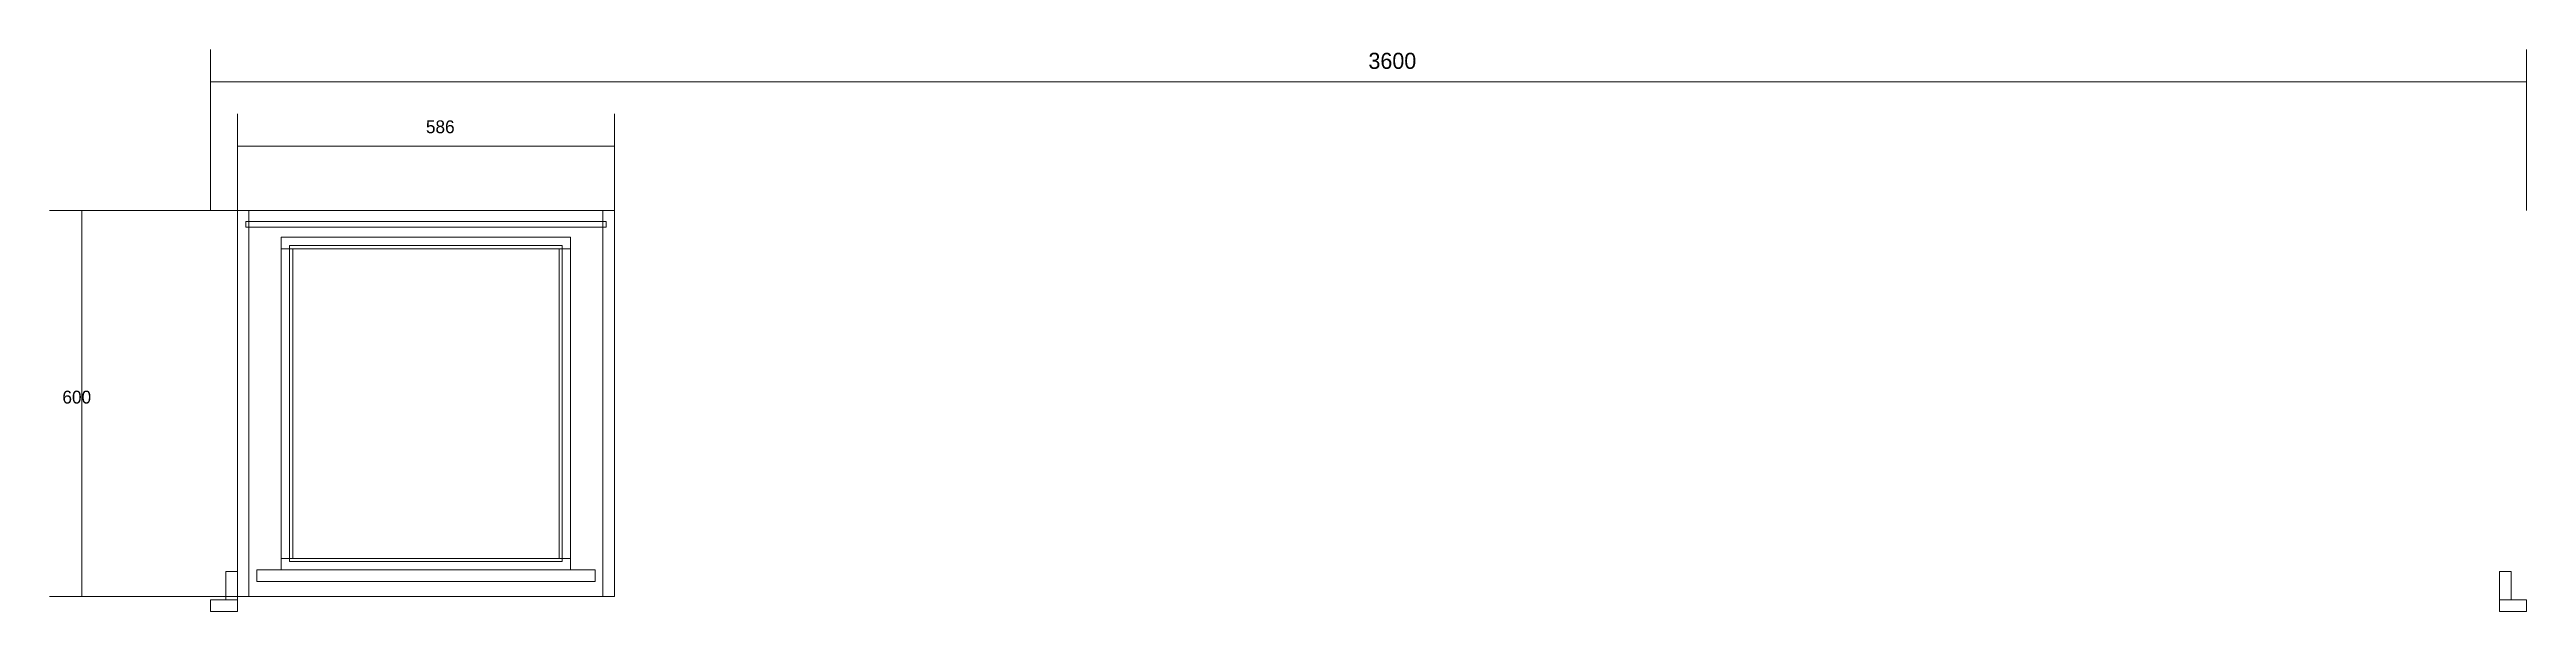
# Model space of a CAD drawing. Extents: x -250 to 3600, y -3 to 870.
import ezdxf

# ---------------------------------------------------------------- set-up
doc = ezdxf.new("R2010")
doc.units = 0
for name, color, linetype, lineweight in [('BACK_PANEL', 254, 'Continuous', 0), ('DIMENSIONS', 7, 'Continuous', 0), ('FURNITURE_PANEL', 30, 'Continuous', 0), ('SPACE_FRAME', 3, 'Continuous', 0)]:
    doc.layers.add(name, color=color, linetype=linetype, lineweight=lineweight)

msp = doc.modelspace()

# ---------------------------------------------------------------- linework, layer by layer
at = {"layer": 'BACK_PANEL', "color": 30}
for p, q in [((55, 603), (55, 594)), ((55, 594), (55, 603)), ((55, 603), (615, 603)), ((615, 603), (55, 603)), ((55, 603), (55, 594)), ((55, 594), (55, 603)), ((55, 603), (615, 603)), ((615, 603), (55, 603)), ((615, 594), (55, 594)), ((55, 594), (615, 594)), ((615, 594), (55, 594)), ((55, 594), (615, 594)), ((615, 594), (615, 603)), ((615, 603), (615, 594)), ((615, 594), (615, 603)), ((615, 603), (615, 594))]:
    msp.add_line(p, q, dxfattribs=at)
at = {"layer": 'BACK_PANEL', "color": 252}
for p, q in [((55, 603), (55, 594)), ((55, 594), (55, 603)), ((55, 603), (615, 603)), ((615, 603), (55, 603)), ((55, 603), (55, 594)), ((55, 594), (55, 603)), ((55, 603), (615, 603)), ((615, 603), (55, 603)), ((615, 594), (55, 594)), ((55, 594), (615, 594)), ((615, 594), (55, 594)), ((55, 594), (615, 594)), ((615, 594), (615, 603)), ((615, 603), (615, 594)), ((615, 594), (615, 603)), ((615, 603), (615, 594))]:
    msp.add_line(p, q, dxfattribs=at)
at = {"layer": 'DIMENSIONS', "color": 7}
for p, q in [((0, 620), (0, 870)), ((3600, 620), (3600, 870)), ((0, 820), (3600, 820)), ((42, 620), (42, 770)), ((628, 620), (628, 770)), ((42, 720), (628, 720)), ((42, 620), (-250, 620)), ((-200, 20), (-200, 620)), ((42, 20), (-250, 20))]:
    msp.add_line(p, q, dxfattribs=at)
at = {"layer": 'FURNITURE_PANEL', "color": 7}
for p, q in [((42, 620), (42, 20)), ((42, 20), (42, 620)), ((42, 620), (60, 620)), ((60, 620), (42, 620)), ((42, 620), (42, 20)), ((42, 20), (42, 620)), ((42, 620), (60, 620)), ((60, 620), (42, 620)), ((60, 20), (60, 620)), ((60, 620), (60, 20)), ((60, 20), (60, 620)), ((60, 620), (60, 20)), ((60, 620), (60, 20)), ((60, 20), (60, 620)), ((60, 620), (610, 620)), ((610, 620), (60, 620)), ((60, 620), (60, 20)), ((60, 20), (60, 620)), ((60, 620), (610, 620)), ((610, 620), (60, 620)), ((60, 620), (60, 20)), ((60, 20), (60, 620)), ((60, 620), (610, 620)), ((610, 620), (60, 620)), ((60, 620), (60, 20)), ((60, 20), (60, 620)), ((60, 620), (610, 620)), ((610, 620), (60, 620)), ((610, 620), (610, 20)), ((610, 20), (610, 620)), ((610, 620), (628, 620)), ((628, 620), (610, 620)), ((610, 620), (610, 20)), ((610, 20), (610, 620)), ((610, 620), (628, 620)), ((628, 620), (610, 620)), ((610, 20), (610, 620)), ((610, 620), (610, 20)), ((610, 20), (610, 620)), ((610, 620), (610, 20)), ((610, 20), (610, 620)), ((610, 620), (610, 20)), ((610, 20), (610, 620)), ((610, 620), (610, 20)), ((628, 20), (628, 620)), ((628, 620), (628, 20)), ((628, 20), (628, 620)), ((628, 620), (628, 20)), ((60, 594), (60, 20)), ((60, 20), (60, 594)), ((60, 594), (610, 594)), ((610, 594), (60, 594)), ((110, 578.5), (110, 560.5)), ((110, 560.5), (110, 578.5)), ((110, 578.5), (560, 578.5)), ((560, 578.5), (110, 578.5)), ((110, 578.5), (110, 560.5)), ((110, 560.5), (110, 578.5)), ((110, 578.5), (560, 578.5)), ((560, 578.5), (110, 578.5)), ((560, 560.5), (560, 578.5)), ((560, 578.5), (560, 560.5)), ((560, 560.5), (560, 578.5)), ((560, 578.5), (560, 560.5)), ((610, 20), (610, 594)), ((610, 594), (610, 20)), ((560, 560.5), (110, 560.5)), ((110, 560.5), (560, 560.5)), ((110, 560.5), (110, 79.5)), ((110, 79.5), (110, 560.5)), ((110, 560.5), (128, 560.5)), ((128, 560.5), (110, 560.5)), ((560, 560.5), (110, 560.5)), ((110, 560.5), (560, 560.5)), ((110, 560.5), (110, 79.5)), ((110, 79.5), (110, 560.5)), ((110, 560.5), (128, 560.5)), ((128, 560.5), (110, 560.5)), ((123, 565.5), (123, 74.5)), ((123, 74.5), (123, 565.5)), ((123, 565.5), (547, 565.5)), ((547, 565.5), (123, 565.5)), ((123, 565.5), (123, 74.5)), ((123, 74.5), (123, 565.5)), ((123, 565.5), (547, 565.5)), ((547, 565.5), (123, 565.5)), ((128, 79.5), (128, 560.5)), ((128, 560.5), (128, 79.5)), ((128, 79.5), (128, 560.5)), ((128, 560.5), (128, 79.5)), ((542, 560.5), (542, 79.5)), ((542, 79.5), (542, 560.5)), ((542, 560.5), (560, 560.5)), ((560, 560.5), (542, 560.5)), ((542, 560.5), (542, 79.5)), ((542, 79.5), (542, 560.5)), ((542, 560.5), (560, 560.5)), ((560, 560.5), (542, 560.5)), ((547, 74.5), (547, 565.5)), ((547, 565.5), (547, 74.5)), ((547, 74.5), (547, 565.5)), ((547, 565.5), (547, 74.5)), ((560, 79.5), (560, 560.5)), ((560, 560.5), (560, 79.5)), ((560, 79.5), (560, 560.5)), ((560, 560.5), (560, 79.5)), ((110, 79.5), (110, 61.5)), ((110, 61.5), (110, 79.5)), ((110, 79.5), (560, 79.5)), ((560, 79.5), (110, 79.5)), ((128, 79.5), (110, 79.5)), ((110, 79.5), (128, 79.5)), ((110, 79.5), (110, 61.5)), ((110, 61.5), (110, 79.5)), ((110, 79.5), (560, 79.5)), ((560, 79.5), (110, 79.5)), ((128, 79.5), (110, 79.5)), ((110, 79.5), (128, 79.5)), ((560, 79.5), (542, 79.5)), ((542, 79.5), (560, 79.5)), ((560, 79.5), (542, 79.5)), ((542, 79.5), (560, 79.5)), ((560, 61.5), (560, 79.5)), ((560, 79.5), (560, 61.5)), ((560, 61.5), (560, 79.5)), ((560, 79.5), (560, 61.5)), ((72, 61.5), (72, 43.5)), ((72, 43.5), (72, 61.5)), ((72, 61.5), (598, 61.5)), ((598, 61.5), (72, 61.5)), ((72, 61.5), (72, 43.5)), ((72, 43.5), (72, 61.5)), ((72, 61.5), (598, 61.5)), ((598, 61.5), (72, 61.5)), ((598, 43.5), (72, 43.5)), ((72, 43.5), (598, 43.5)), ((598, 43.5), (72, 43.5)), ((72, 43.5), (598, 43.5)), ((560, 61.5), (110, 61.5)), ((110, 61.5), (560, 61.5)), ((560, 61.5), (110, 61.5)), ((110, 61.5), (560, 61.5)), ((547, 74.5), (123, 74.5)), ((123, 74.5), (547, 74.5)), ((547, 74.5), (123, 74.5)), ((123, 74.5), (547, 74.5)), ((598, 43.5), (598, 61.5)), ((598, 61.5), (598, 43.5)), ((598, 43.5), (598, 61.5)), ((598, 61.5), (598, 43.5)), ((60, 20), (42, 20)), ((42, 20), (60, 20)), ((60, 20), (42, 20)), ((42, 20), (60, 20)), ((610, 20), (60, 20)), ((60, 20), (610, 20)), ((610, 20), (60, 20)), ((60, 20), (610, 20)), ((610, 20), (60, 20)), ((60, 20), (610, 20)), ((610, 20), (60, 20)), ((60, 20), (610, 20)), ((610, 20), (60, 20)), ((60, 20), (610, 20)), ((628, 20), (610, 20)), ((610, 20), (628, 20)), ((628, 20), (610, 20)), ((610, 20), (628, 20))]:
    msp.add_line(p, q, dxfattribs=at)
at = {"layer": 'FURNITURE_PANEL', "color": 30}
for p, q in [((42, 620), (42, 20)), ((42, 20), (42, 620)), ((42, 620), (60, 620)), ((60, 620), (42, 620)), ((42, 620), (42, 20)), ((42, 20), (42, 620)), ((42, 620), (60, 620)), ((60, 620), (42, 620)), ((60, 20), (60, 620)), ((60, 620), (60, 20)), ((60, 20), (60, 620)), ((60, 620), (60, 20)), ((60, 620), (60, 20)), ((60, 20), (60, 620)), ((60, 620), (610, 620)), ((610, 620), (60, 620)), ((60, 620), (60, 20)), ((60, 20), (60, 620)), ((60, 620), (610, 620)), ((610, 620), (60, 620)), ((60, 620), (60, 20)), ((60, 20), (60, 620)), ((60, 620), (610, 620)), ((610, 620), (60, 620)), ((60, 620), (60, 20)), ((60, 20), (60, 620)), ((60, 620), (610, 620)), ((610, 620), (60, 620)), ((610, 620), (610, 20)), ((610, 20), (610, 620)), ((610, 620), (628, 620)), ((628, 620), (610, 620)), ((610, 620), (610, 20)), ((610, 20), (610, 620)), ((610, 620), (628, 620)), ((628, 620), (610, 620)), ((610, 20), (610, 620)), ((610, 620), (610, 20)), ((610, 20), (610, 620)), ((610, 620), (610, 20)), ((610, 20), (610, 620)), ((610, 620), (610, 20)), ((610, 20), (610, 620)), ((610, 620), (610, 20)), ((628, 20), (628, 620)), ((628, 620), (628, 20)), ((628, 20), (628, 620)), ((628, 620), (628, 20)), ((60, 594), (60, 20)), ((60, 20), (60, 594)), ((60, 594), (610, 594)), ((610, 594), (60, 594)), ((110, 578.5), (110, 560.5)), ((110, 560.5), (110, 578.5)), ((110, 578.5), (560, 578.5)), ((560, 578.5), (110, 578.5)), ((110, 578.5), (110, 560.5)), ((110, 560.5), (110, 578.5)), ((110, 578.5), (560, 578.5)), ((560, 578.5), (110, 578.5)), ((560, 560.5), (560, 578.5)), ((560, 578.5), (560, 560.5)), ((560, 560.5), (560, 578.5)), ((560, 578.5), (560, 560.5)), ((610, 20), (610, 594)), ((610, 594), (610, 20)), ((560, 560.5), (110, 560.5)), ((110, 560.5), (560, 560.5)), ((110, 560.5), (110, 79.5)), ((110, 79.5), (110, 560.5)), ((110, 560.5), (128, 560.5)), ((128, 560.5), (110, 560.5)), ((560, 560.5), (110, 560.5)), ((110, 560.5), (560, 560.5)), ((110, 560.5), (110, 79.5)), ((110, 79.5), (110, 560.5)), ((110, 560.5), (128, 560.5)), ((128, 560.5), (110, 560.5)), ((123, 565.5), (123, 74.5)), ((123, 74.5), (123, 565.5)), ((123, 565.5), (547, 565.5)), ((547, 565.5), (123, 565.5)), ((123, 565.5), (123, 74.5)), ((123, 74.5), (123, 565.5)), ((123, 565.5), (547, 565.5)), ((547, 565.5), (123, 565.5)), ((128, 79.5), (128, 560.5)), ((128, 560.5), (128, 79.5)), ((128, 79.5), (128, 560.5)), ((128, 560.5), (128, 79.5)), ((542, 560.5), (542, 79.5)), ((542, 79.5), (542, 560.5)), ((542, 560.5), (560, 560.5)), ((560, 560.5), (542, 560.5)), ((542, 560.5), (542, 79.5)), ((542, 79.5), (542, 560.5)), ((542, 560.5), (560, 560.5)), ((560, 560.5), (542, 560.5)), ((547, 74.5), (547, 565.5)), ((547, 565.5), (547, 74.5)), ((547, 74.5), (547, 565.5)), ((547, 565.5), (547, 74.5)), ((560, 79.5), (560, 560.5)), ((560, 560.5), (560, 79.5)), ((560, 79.5), (560, 560.5)), ((560, 560.5), (560, 79.5)), ((110, 79.5), (110, 61.5)), ((110, 61.5), (110, 79.5)), ((110, 79.5), (560, 79.5)), ((560, 79.5), (110, 79.5)), ((128, 79.5), (110, 79.5)), ((110, 79.5), (128, 79.5)), ((110, 79.5), (110, 61.5)), ((110, 61.5), (110, 79.5)), ((110, 79.5), (560, 79.5)), ((560, 79.5), (110, 79.5)), ((128, 79.5), (110, 79.5)), ((110, 79.5), (128, 79.5)), ((560, 79.5), (542, 79.5)), ((542, 79.5), (560, 79.5)), ((560, 79.5), (542, 79.5)), ((542, 79.5), (560, 79.5)), ((560, 61.5), (560, 79.5)), ((560, 79.5), (560, 61.5)), ((560, 61.5), (560, 79.5)), ((560, 79.5), (560, 61.5)), ((72, 61.5), (72, 43.5)), ((72, 43.5), (72, 61.5)), ((72, 61.5), (598, 61.5)), ((598, 61.5), (72, 61.5)), ((72, 61.5), (72, 43.5)), ((72, 43.5), (72, 61.5)), ((72, 61.5), (598, 61.5)), ((598, 61.5), (72, 61.5)), ((598, 43.5), (72, 43.5)), ((72, 43.5), (598, 43.5)), ((598, 43.5), (72, 43.5)), ((72, 43.5), (598, 43.5)), ((560, 61.5), (110, 61.5)), ((110, 61.5), (560, 61.5)), ((560, 61.5), (110, 61.5)), ((110, 61.5), (560, 61.5)), ((547, 74.5), (123, 74.5)), ((123, 74.5), (547, 74.5)), ((547, 74.5), (123, 74.5)), ((123, 74.5), (547, 74.5)), ((598, 43.5), (598, 61.5)), ((598, 61.5), (598, 43.5)), ((598, 43.5), (598, 61.5)), ((598, 61.5), (598, 43.5)), ((60, 20), (42, 20)), ((42, 20), (60, 20)), ((60, 20), (42, 20)), ((42, 20), (60, 20)), ((610, 20), (60, 20)), ((60, 20), (610, 20)), ((610, 20), (60, 20)), ((60, 20), (610, 20)), ((610, 20), (60, 20)), ((60, 20), (610, 20)), ((610, 20), (60, 20)), ((60, 20), (610, 20)), ((610, 20), (60, 20)), ((60, 20), (610, 20)), ((628, 20), (610, 20)), ((610, 20), (628, 20)), ((628, 20), (610, 20)), ((610, 20), (628, 20))]:
    msp.add_line(p, q, dxfattribs=at)
at = {"layer": 'SPACE_FRAME', "color": 3}
for p, q in [((24, 59), (42, 59)), ((24, 15), (24, 59)), ((42, 15), (42, 59)), ((3558, 59), (3576, 59)), ((3558, 15), (3558, 59)), ((3576, 15), (3576, 59)), ((0, 15), (42, 15)), ((0, -3), (0, 15)), ((24, 15), (42, 15)), ((42, -3), (42, 15)), ((3558, 15), (3600, 15)), ((3558, -3), (3558, 15)), ((3558, 15), (3576, 15)), ((3600, -3), (3600, 15)), ((0, -3), (42, -3)), ((3558, -3), (3600, -3))]:
    msp.add_line(p, q, dxfattribs=at)

# ---------------------------------------------------------------- texts
at = {"layer": 'DIMENSIONS', "color": 7}
for s, height, p in [('3600', 25, (1800, 840)), ('586', 20, (335, 740)), ('600', 20, (-230, 320))]:
    msp.add_text(s, height=height, dxfattribs=at).set_placement(p)

doc.saveas('drawing.dxf')
